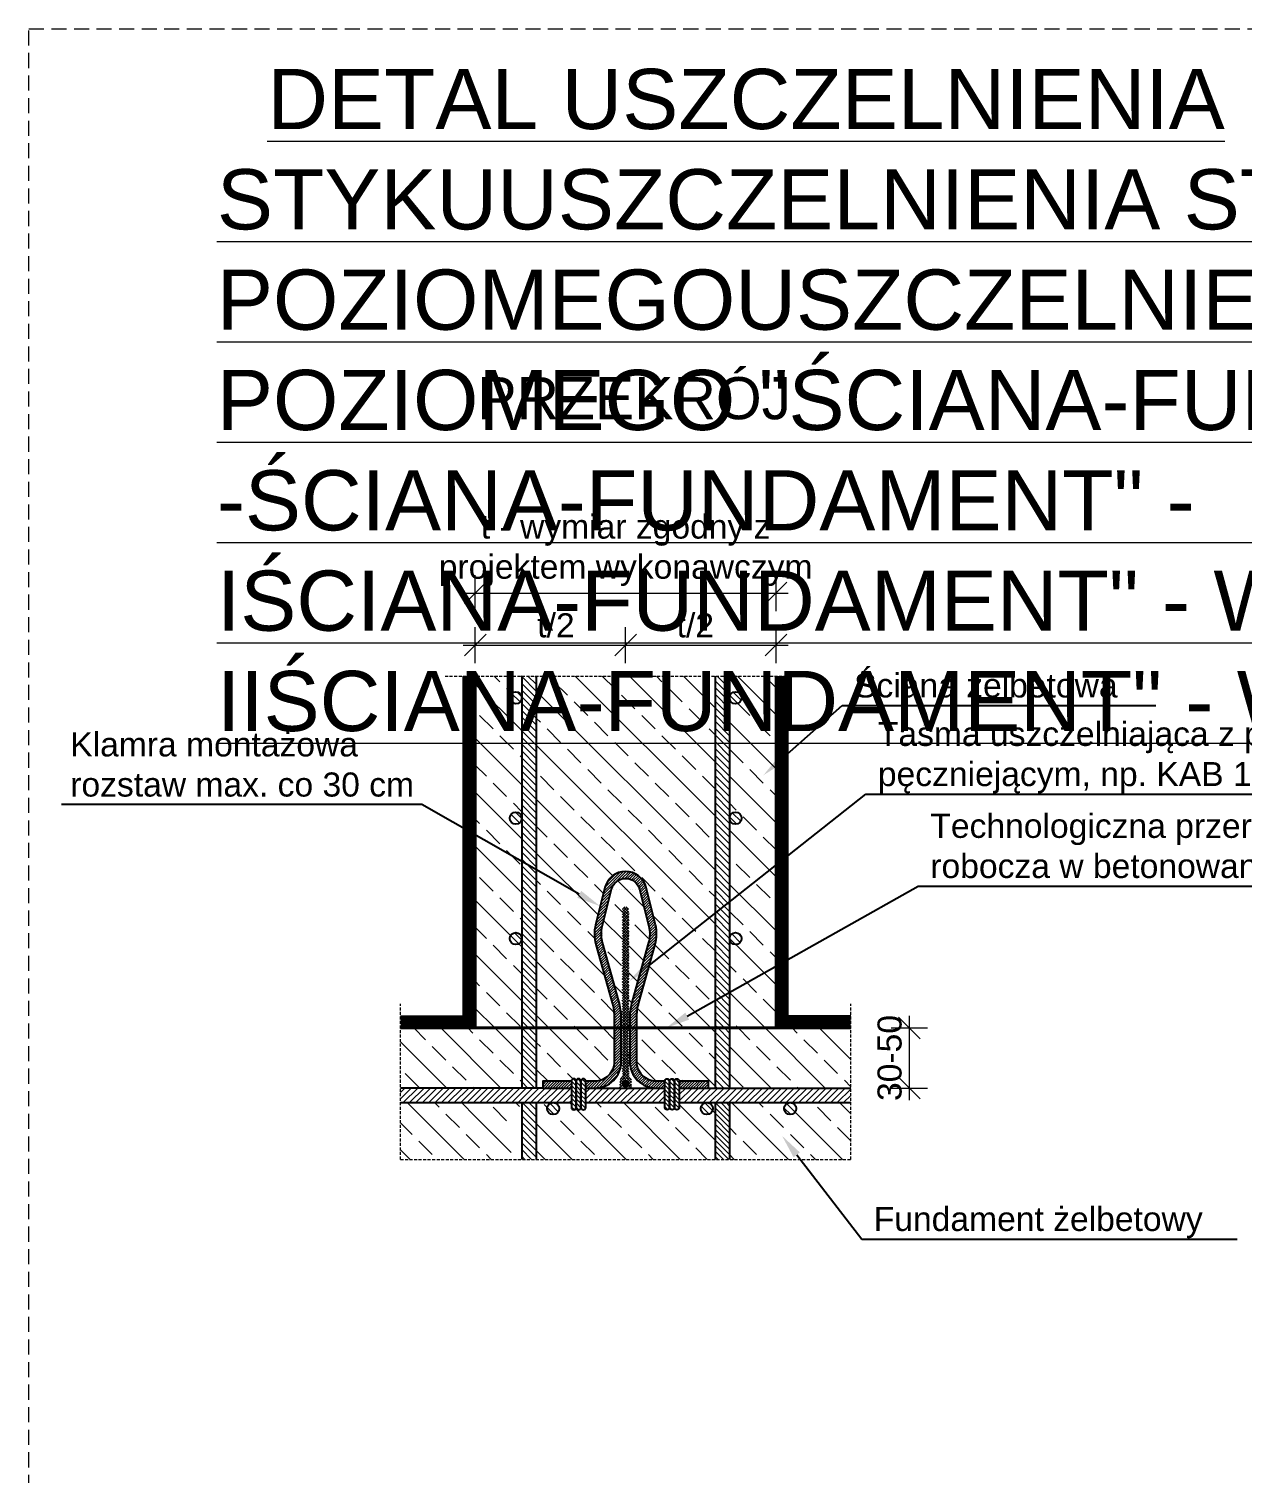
# Model space of a CAD drawing. Header units: millimetres. Extents: x 647 to 146539, y -131215 to 59.
# Drawn here: x 107232 to 108240, y -7181 to -5981 of the extents above; entities that cross this region are included whole.
import ezdxf
from ezdxf import colors
from ezdxf.entities.mleader import LeaderData, LeaderLine
from ezdxf.math import Vec2, Vec3

# ---------------------------------------------------------------- set-up
doc = ezdxf.new("R2010")
doc.units = ezdxf.units.MM
doc.linetypes.add('DASHED', pattern=[0.75, 0.5, -0.25])
doc.layers.get('Defpoints').update_dxf_attribs({"color": 2, "lineweight": 50})
for name, color, linetype, lineweight in [('G-Cienka', 4, 'Continuous', 9), ('G-Elementy konstrukcyjne', 1, 'Continuous', 40), ('G-Kreskowanie', 9, 'Continuous', 5), ('G-Opisy', 2, 'Continuous', 18), ('G-Przerywana', 8, 'DASHED', 15), ('G-Wymiary', 4, 'Continuous', 9)]:
    doc.layers.add(name, color=color, linetype=linetype, lineweight=lineweight)
doc.layers.add('G-Prety', color=1, linetype='Continuous')
doc.styles.add('Arial-GG', font='arial.ttf')
doc.dimstyles.new('W-1 do 10-GG mm', dxfattribs={"dimscale": 10, "dimtxt": 2, "dimasz": 1.8, "dimexe": 1.5, "dimexo": 0, "dimgap": 0.6, "dimtad": 1, "dimdec": 1, "dimrnd": 1, "dimtxsty": 'Arial-GG', "dimblk": 'OBLIQUE', "dimcen": 0, "dimdle": 1, "dimclrd": 4, "dimclre": 4, "dimclrt": 7, "dimadec": 1, "dimazin": 0, "dimtfac": 1, "dimtdec": 1, "dimtix": 1, "dimtmove": 0, "dimatfit": 2, "dimfxl": 1.5, "dimfxlon": 1, "dimlwd": -1, "dimlwe": -1, "dimarcsym": 0})
pattern_1 = [(135, (103829.52, -7242.226), (-22.45064, -22.45064), []), (135, (103829.52, -7219.775), (-22.45064, -22.45064), [15.875, -7.9375])]
pattern_2 = [(135, (103829.5197, -7242.226), (-2.80633, -2.80633), [])]
pattern_3 = [(135, (-1493299.4174, 723848.1256), (-1.767766953, -1.767766953), [])]

# ---------------------------------------------------------------- blocks, each defined once
blk = doc.blocks.new('_Oblique')
at = {"color": 0, "linetype": 'ByBlock', "lineweight": -2}
blk.add_line((-0.5, -0.5), (0.5, 0.5), dxfattribs=at)
blk = doc.blocks.new('*D1015')
at = {"layer": 'Defpoints', "color": 0, "ltscale": 0.8, "transparency": 16777216}
for p in [(107853.2, -6811.4), (107853.2, -6861.4), (107963.9, -6861.4)]:
    blk.add_point(p, dxfattribs=at)
at = {"layer": 'G-Wymiary', "color": 4, "ltscale": 0.8, "transparency": 16777216}
for p, q in [((107963.9, -6801.4), (107963.9, -6871.4)), ((107948.9, -6811.4), (107978.9, -6811.4)), ((107948.9, -6861.4), (107978.9, -6861.4))]:
    blk.add_line(p, q, dxfattribs=at)
at = {"layer": 'G-Wymiary', "color": 4, "ltscale": 0.8, "transparency": 16777216, "xscale": 18, "yscale": 18, "zscale": 18}
for p, rotation in [((107963.9, -6811.4), 90), ((107963.9, -6861.4), 270)]:
    blk.add_blockref('_Oblique', p, dxfattribs=dict(at, rotation=rotation))
at = {"layer": 'G-Wymiary', "color": 7, "ltscale": 0.8, "transparency": 16777216, "insert": (107947.6, -6836.4), "char_height": 20, "attachment_point": 5, "rotation": 90, "style": 'Arial-GG'}
blk.add_mtext('30-50', dxfattribs=at)
blk = doc.blocks.new('*D986')
at = {"layer": 'Defpoints', "color": 0, "ltscale": 0.8, "transparency": 16777216}
for p in [(107853.2, -6450.2), (107603.2, -6531.6), (107853.2, -6531.6)]:
    blk.add_point(p, dxfattribs=at)
at = {"layer": 'G-Wymiary', "color": 4, "ltscale": 0.8, "transparency": 16777216}
for p, q in [((107603.2, -6465.2), (107603.2, -6435.2)), ((107853.2, -6465.2), (107853.2, -6435.2)), ((107593.2, -6450.2), (107863.2, -6450.2))]:
    blk.add_line(p, q, dxfattribs=at)
at = {"layer": 'G-Wymiary', "color": 4, "ltscale": 0.8, "transparency": 16777216, "xscale": 18, "yscale": 18, "zscale": 18, "rotation": 180}
blk.add_blockref('_Oblique', (107603.2, -6450.2), dxfattribs=at)
at = {"layer": 'G-Wymiary', "color": 4, "ltscale": 0.8, "transparency": 16777216, "xscale": 18, "yscale": 18, "zscale": 18}
blk.add_blockref('_Oblique', (107853.2, -6450.2), dxfattribs=at)
at = {"layer": 'G-Wymiary', "color": 7, "ltscale": 0.8, "transparency": 16777216, "insert": (107728.2, -6414.6), "char_height": 20, "attachment_point": 5, "style": 'Arial-GG'}
blk.add_mtext('t - wymiar zgodny z \\Pprojektem wykonawczym', dxfattribs=at)
blk = doc.blocks.new('*D987')
at = {"layer": 'Defpoints', "color": 0, "ltscale": 0.8, "transparency": 16777216}
for p in [(107728.2, -6493.4), (107728.2, -6519.1), (107603.2, -6531.6)]:
    blk.add_point(p, dxfattribs=at)
at = {"layer": 'G-Wymiary', "color": 4, "ltscale": 0.8, "transparency": 16777216}
for p, q in [((107603.2, -6508.4), (107603.2, -6478.4)), ((107728.2, -6508.4), (107728.2, -6478.4)), ((107593.2, -6493.4), (107738.2, -6493.4))]:
    blk.add_line(p, q, dxfattribs=at)
at = {"layer": 'G-Wymiary', "color": 4, "ltscale": 0.8, "transparency": 16777216, "xscale": 18, "yscale": 18, "zscale": 18, "rotation": 180}
blk.add_blockref('_Oblique', (107603.2, -6493.4), dxfattribs=at)
at = {"layer": 'G-Wymiary', "color": 4, "ltscale": 0.8, "transparency": 16777216, "xscale": 18, "yscale": 18, "zscale": 18}
blk.add_blockref('_Oblique', (107728.2, -6493.4), dxfattribs=at)
at = {"layer": 'G-Wymiary', "color": 7, "ltscale": 0.8, "transparency": 16777216, "insert": (107670.3, -6477.1), "char_height": 20, "attachment_point": 5, "style": 'Arial-GG'}
blk.add_mtext('t/2', dxfattribs=at)
blk = doc.blocks.new('*D988')
at = {"layer": 'Defpoints', "color": 0, "ltscale": 0.8, "transparency": 16777216}
for p in [(107853.2, -6493.4), (107728.2, -6519.1), (107853.2, -6531.6)]:
    blk.add_point(p, dxfattribs=at)
at = {"layer": 'G-Wymiary', "color": 4, "ltscale": 0.8, "transparency": 16777216}
for p, q in [((107728.2, -6508.4), (107728.2, -6478.4)), ((107853.2, -6508.4), (107853.2, -6478.4)), ((107718.2, -6493.4), (107863.2, -6493.4))]:
    blk.add_line(p, q, dxfattribs=at)
at = {"layer": 'G-Wymiary', "color": 4, "ltscale": 0.8, "transparency": 16777216, "xscale": 18, "yscale": 18, "zscale": 18, "rotation": 180}
blk.add_blockref('_Oblique', (107728.2, -6493.4), dxfattribs=at)
at = {"layer": 'G-Wymiary', "color": 4, "ltscale": 0.8, "transparency": 16777216, "xscale": 18, "yscale": 18, "zscale": 18}
blk.add_blockref('_Oblique', (107853.2, -6493.4), dxfattribs=at)
at = {"layer": 'G-Wymiary', "color": 7, "ltscale": 0.8, "transparency": 16777216, "insert": (107786.1, -6477.1), "char_height": 20, "attachment_point": 5, "style": 'Arial-GG'}
blk.add_mtext('t/2', dxfattribs=at)

msp = doc.modelspace()

# ---------------------------------------------------------------- hatches: boundary and pattern name
at = {"layer": 'G-Kreskowanie'}
h = msp.add_hatch(dxfattribs=at)
h.set_pattern_fill('ANSI33', color=256, scale=5, angle=90, style=0)
h.set_pattern_definition(pattern_1)
h.paths.add_polyline_path([(107603.22, -6519.11), (107641.91, -6519.11), (107641.91, -6537.19, 1), (107631.91, -6537.19, 1), (107641.91, -6537.19), (107641.91, -6637.19, 1), (107631.91, -6637.19, 1), (107641.91, -6637.19), (107641.91, -6737.19, 1), (107631.91, -6737.19, 1), (107641.91, -6737.19), (107641.91, -6811.45), (107603.22, -6811.45)])
at = {"layer": 'G-Kreskowanie', "linetype": 'ByBlock', "ltscale": 2}
h = msp.add_hatch(dxfattribs=at)
h.set_pattern_fill('ANSI31', color=256, scale=1.25, angle=90)
h.set_pattern_definition(pattern_2)
h.paths.add_polyline_path([(107653.91, -6519.11), (107641.91, -6519.11), (107641.91, -6811.45), (107653.91, -6811.45)])
at = {"layer": 'G-Kreskowanie'}
h = msp.add_hatch(dxfattribs=at)
h.set_pattern_fill('ANSI33', color=256, scale=5, angle=90, style=0)
h.set_pattern_definition(pattern_1)
h.paths.add_polyline_path([(107653.91, -6519.11), (107802.53, -6519.11), (107802.53, -6716.1), (107747.97, -6759.2), (107752.79, -6742.04, 0.1304069), (107753.02, -6725.81), (107745.28, -6694.86, 0.7807764), (107710.93, -6694.86), (107703.2, -6725.81, 0.1304069), (107703.43, -6742.04), (107717.08, -6790.66, -0.0685375), (107718.76, -6802.84), (107718.76, -6811.45), (107653.91, -6811.45)])
h.paths.add_polyline_path([(107814.53, -6519.11), (107853.22, -6519.11), (107853.22, -6676.06), (107814.53, -6706.62), (107814.53, -6637.19, 1), (107824.53, -6637.19, 1), (107814.53, -6637.19), (107814.53, -6537.19, 1), (107824.53, -6537.19, 1), (107814.53, -6537.19)])
h.paths.add_polyline_path([(107814.53, -6706.62), (107853.22, -6676.06), (107853.22, -6760.07), (107814.53, -6781.85), (107814.53, -6737.19, 1), (107824.53, -6737.19, 1), (107814.53, -6737.19)])
h.paths.add_polyline_path([(107853.22, -6811.45), (107853.22, -6760.07), (107814.53, -6781.85), (107814.53, -6811.45)])
at = {"layer": 'G-Kreskowanie', "linetype": 'ByBlock', "ltscale": 2}
h = msp.add_hatch(dxfattribs=at)
h.set_pattern_fill('ANSI31', color=256, scale=1.25, angle=90)
h.set_pattern_definition(pattern_2)
h.paths.add_polyline_path([(107814.53, -6519.11), (107802.53, -6519.11), (107802.53, -6811.45), (107814.53, -6811.45)])
h = msp.add_hatch(dxfattribs=at)
h.set_pattern_fill('ANSI31', color=256, scale=1.25, angle=90)
h.set_pattern_definition(pattern_2)
h.paths.add_polyline_path([(107636.91, -6532.19, -1), (107636.91, -6542.19, -1)])
h = msp.add_hatch(dxfattribs=at)
h.set_pattern_fill('ANSI31', color=256, scale=1.25, angle=90)
h.set_pattern_definition(pattern_2)
h.paths.add_polyline_path([(107819.53, -6532.19, 1), (107819.53, -6542.19, 1)])
h = msp.add_hatch(dxfattribs=at)
h.set_pattern_fill('ANSI31', color=256, scale=1.25, angle=90)
h.set_pattern_definition(pattern_2)
h.paths.add_polyline_path([(107636.91, -6632.19, -1), (107636.91, -6642.19, -1)])
h = msp.add_hatch(dxfattribs=at)
h.set_pattern_fill('ANSI31', color=256, scale=1.25, angle=90)
h.set_pattern_definition(pattern_2)
h.paths.add_polyline_path([(107819.53, -6632.19, 1), (107819.53, -6642.19, 1)])
at = {"layer": 'G-Kreskowanie'}
h = msp.add_hatch(dxfattribs=at)
h.set_pattern_fill('ANSI31', color=256, scale=0.5)
h.set_pattern_definition([(45, (103829.5197, -7242.226), (-1.122532, 1.122532), [])])
h.paths.add_polyline_path([(107787.92, -6855.69), (107787.92, -6861.45), (107796.91, -6861.45), (107796.91, -6855.69)])
h.paths.add_polyline_path([(107667.94, -6861.45), (107667.94, -6855.69), (107659.31, -6855.69), (107659.31, -6861.45)])
h.paths.add_polyline_path([(107683.08, -6861.45), (107683.08, -6855.69), (107667.94, -6855.69), (107667.94, -6861.45)])
edge = h.paths.add_edge_path()
edge.add_line((107760.78, -6861.45), (107760.78, -6855.69))
edge.add_line((107760.78, -6855.69), (107753.76, -6855.69))
edge.add_arc((107753.76, -6839.39), 16.3, 180, 270, ccw=False)
edge.add_line((107737.46, -6839.39), (107737.46, -6802.84))
edge.add_arc((107782.53, -6802.84), 45.07, 164.31689, 180, ccw=False)
edge.add_line((107739.14, -6790.66), (107752.79, -6742.04))
edge.add_arc((107722.32, -6733.48), 31.64, 344.31689, 374.03624)
edge.add_line((107753.02, -6725.81), (107745.28, -6694.86))
edge.add_arc((107728.11, -6699.15), 17.7, 14.03624, 165.96376)
edge.add_line((107710.93, -6694.86), (107703.2, -6725.81))
edge.add_arc((107733.89, -6733.48), 31.64, 165.96376, 195.68311)
edge.add_line((107703.43, -6742.04), (107717.08, -6790.66))
edge.add_arc((107673.69, -6802.84), 45.07, 0, 15.68311, ccw=False)
edge.add_line((107718.76, -6802.84), (107718.76, -6839.39))
edge.add_arc((107702.46, -6839.39), 16.3, -90, 0, ccw=False)
edge.add_line((107702.46, -6855.69), (107695.08, -6855.69))
edge.add_line((107695.08, -6855.69), (107695.08, -6861.45))
edge.add_line((107695.08, -6861.45), (107702.46, -6861.45))
edge.add_arc((107702.46, -6839.39), 22.06, 270, 360)
edge.add_line((107724.51, -6839.39), (107724.51, -6802.84))
edge.add_arc((107673.69, -6802.84), 50.82, 360, 375.68311)
edge.add_line((107722.62, -6789.11), (107708.97, -6740.48))
edge.add_arc((107733.89, -6733.48), 25.89, 165.96376, 195.68311, ccw=False)
edge.add_line((107708.78, -6727.2), (107716.52, -6696.25))
edge.add_arc((107728.11, -6699.15), 11.95, 14.03624, 165.96376, ccw=False)
edge.add_line((107739.7, -6696.25), (107747.44, -6727.2))
edge.add_arc((107722.32, -6733.48), 25.89, -15.68311, 14.03624, ccw=False)
edge.add_line((107747.25, -6740.48), (107733.6, -6789.11))
edge.add_arc((107782.53, -6802.84), 50.82, 164.31689, 180)
edge.add_line((107731.7, -6802.84), (107731.7, -6839.39))
edge.add_arc((107753.76, -6839.39), 22.06, 180, 270)
edge.add_line((107753.76, -6861.45), (107760.78, -6861.45))
h.paths.add_polyline_path([(107772.78, -6855.69), (107772.78, -6861.45), (107787.83, -6861.45), (107787.83, -6855.69)])
h = msp.add_hatch(dxfattribs=at)
h.set_pattern_fill('ANSI33', color=256, scale=5, angle=90, style=0)
h.set_pattern_definition(pattern_1)
h.paths.add_polyline_path([(107737.46, -6811.45), (107737.46, -6802.84, -0.0685375), (107739.14, -6790.66), (107747.97, -6759.2), (107802.53, -6716.1), (107802.53, -6811.45)])
h.paths.add_polyline_path([(107724.51, -6811.45), (107724.51, -6802.84, 0.0685375), (107722.62, -6789.11), (107708.97, -6740.48, -0.1304069), (107708.78, -6727.2), (107716.52, -6696.25, -0.7807764), (107739.7, -6696.25), (107747.44, -6727.2, -0.1304069), (107747.25, -6740.48), (107733.6, -6789.11, 0.0685375), (107731.7, -6802.84), (107731.7, -6811.45), (107730.83, -6811.45), (107730.66, -6810.93), (107731.16, -6809.43), (107730.66, -6807.93), (107731.16, -6806.43), (107730.66, -6804.93), (107731.16, -6803.43), (107730.66, -6801.93), (107731.16, -6800.43), (107730.66, -6798.93), (107731.16, -6797.43), (107730.66, -6795.93), (107731.16, -6794.43), (107730.66, -6792.93), (107731.16, -6791.43), (107730.66, -6789.93), (107731.16, -6788.43), (107730.66, -6786.93), (107731.16, -6785.43), (107730.66, -6783.93), (107731.16, -6782.43), (107730.66, -6780.93), (107731.16, -6779.43), (107730.66, -6777.93), (107731.16, -6776.43), (107730.66, -6774.93), (107731.16, -6773.43), (107730.66, -6771.93), (107731.16, -6770.43), (107730.66, -6768.93), (107731.16, -6767.43), (107730.66, -6765.93), (107731.16, -6764.43), (107730.66, -6762.93), (107731.16, -6761.43), (107730.66, -6759.93), (107731.16, -6758.43), (107730.66, -6756.93), (107731.16, -6755.43), (107730.66, -6753.93), (107731.16, -6752.43), (107730.66, -6750.93), (107731.16, -6749.43), (107730.66, -6747.93), (107731.16, -6746.43), (107730.66, -6744.93), (107731.16, -6743.43), (107730.66, -6741.93), (107731.16, -6740.43), (107730.66, -6738.93), (107731.16, -6737.43), (107730.66, -6735.93), (107731.16, -6734.43), (107730.66, -6732.93), (107731.16, -6731.43), (107730.66, -6729.93), (107731.16, -6728.43), (107730.66, -6726.93), (107731.16, -6725.43), (107730.66, -6723.93), (107731.16, -6722.43), (107730.66, -6720.93), (107731.16, -6719.43), (107730.66, -6717.93), (107731.16, -6716.43), (107730.66, -6714.93), (107730.66, -6712.93, 0.2710284), (107729.16, -6710.93), (107727.16, -6710.93, 0.2710284), (107725.66, -6712.93), (107725.66, -6714.93), (107725.16, -6716.43), (107725.66, -6717.93), (107725.16, -6719.43), (107725.66, -6720.93), (107725.16, -6722.43), (107725.66, -6723.93), (107725.16, -6725.43), (107725.66, -6726.93), (107725.16, -6728.43), (107725.66, -6729.93), (107725.16, -6731.43), (107725.66, -6732.93), (107725.16, -6734.43), (107725.66, -6735.93), (107725.16, -6737.43), (107725.66, -6738.93), (107725.16, -6740.43), (107725.66, -6741.93), (107725.16, -6743.43), (107725.66, -6744.93), (107725.16, -6746.43), (107725.66, -6747.93), (107725.16, -6749.43), (107725.66, -6750.93), (107725.16, -6752.43), (107725.66, -6753.93), (107725.16, -6755.43), (107725.66, -6756.93), (107725.16, -6758.43), (107725.66, -6759.93), (107725.16, -6761.43), (107725.66, -6762.93), (107725.16, -6764.43), (107725.66, -6765.93), (107725.16, -6767.43), (107725.66, -6768.93), (107725.16, -6770.43), (107725.66, -6771.93), (107725.16, -6773.43), (107725.66, -6774.93), (107725.16, -6776.43), (107725.66, -6777.93), (107725.16, -6779.43), (107725.66, -6780.93), (107725.16, -6782.43), (107725.66, -6783.93), (107725.16, -6785.43), (107725.66, -6786.93), (107725.16, -6788.43), (107725.66, -6789.93), (107725.16, -6791.43), (107725.66, -6792.93), (107725.16, -6794.43), (107725.66, -6795.93), (107725.16, -6797.43), (107725.66, -6798.93), (107725.16, -6800.43), (107725.66, -6801.93), (107725.16, -6803.43), (107725.66, -6804.93), (107725.16, -6806.43), (107725.66, -6807.93), (107725.16, -6809.43), (107725.66, -6810.93), (107725.49, -6811.45)])
h = msp.add_hatch(dxfattribs=at)
h.set_pattern_fill('NET', color=256, scale=0.5, angle=45)
h.set_pattern_definition([(45, (107729.0759, -6821.5355), (-1.122532, 1.122532), []), (135, (107729.0759, -6821.5355), (-1.122532, -1.122532), [])])
h.paths.add_polyline_path([(107730.66, -6813.93), (107731.16, -6812.43), (107730.66, -6810.93), (107731.16, -6809.43), (107730.66, -6807.93), (107731.16, -6806.43), (107730.66, -6804.93), (107731.16, -6803.43), (107730.66, -6801.93), (107731.16, -6800.43), (107730.66, -6798.93), (107731.16, -6797.43), (107730.66, -6795.93), (107731.16, -6794.43), (107730.66, -6792.93), (107731.16, -6791.43), (107730.66, -6789.93), (107731.16, -6788.43), (107730.66, -6786.93), (107731.16, -6785.43), (107730.66, -6783.93), (107731.16, -6782.43), (107730.66, -6780.93), (107731.16, -6779.43), (107730.66, -6777.93), (107731.16, -6776.43), (107730.66, -6774.93), (107731.16, -6773.43), (107730.66, -6771.93), (107731.16, -6770.43), (107730.66, -6768.93), (107731.16, -6767.43), (107730.66, -6765.93), (107731.16, -6764.43), (107730.66, -6762.93), (107731.16, -6761.43), (107730.66, -6759.93), (107731.16, -6758.43), (107730.66, -6756.93), (107731.16, -6755.43), (107730.66, -6753.93), (107731.16, -6752.43), (107730.66, -6750.93), (107731.16, -6749.43), (107730.66, -6747.93), (107731.16, -6746.43), (107730.66, -6744.93), (107731.16, -6743.43), (107730.66, -6741.93), (107731.16, -6740.43), (107730.66, -6738.93), (107731.16, -6737.43), (107730.66, -6735.93), (107731.16, -6734.43), (107730.66, -6732.93), (107731.16, -6731.43), (107730.66, -6729.93), (107731.16, -6728.43), (107730.66, -6726.93), (107731.16, -6725.43), (107730.66, -6723.93), (107731.16, -6722.43), (107730.66, -6720.93), (107731.16, -6719.43), (107730.66, -6717.93), (107731.16, -6716.43), (107730.66, -6714.93), (107730.66, -6712.93, 0.2710284), (107729.16, -6710.93), (107727.16, -6710.93, 0.2710284), (107725.66, -6712.93), (107725.66, -6714.93), (107725.16, -6716.43), (107725.66, -6717.93), (107725.16, -6719.43), (107725.66, -6720.93), (107725.16, -6722.43), (107725.66, -6723.93), (107725.16, -6725.43), (107725.66, -6726.93), (107725.16, -6728.43), (107725.66, -6729.93), (107725.16, -6731.43), (107725.66, -6732.93), (107725.16, -6734.43), (107725.66, -6735.93), (107725.16, -6737.43), (107725.66, -6738.93), (107725.16, -6740.43), (107725.66, -6741.93), (107725.16, -6743.43), (107725.66, -6744.93), (107725.16, -6746.43), (107725.66, -6747.93), (107725.16, -6749.43), (107725.66, -6750.93), (107725.16, -6752.43), (107725.66, -6753.93), (107725.16, -6755.43), (107725.66, -6756.93), (107725.16, -6758.43), (107725.66, -6759.93), (107725.16, -6761.43), (107725.66, -6762.93), (107725.16, -6764.43), (107725.66, -6765.93), (107725.16, -6767.43), (107725.66, -6768.93), (107725.16, -6770.43), (107725.66, -6771.93), (107725.16, -6773.43), (107725.66, -6774.93), (107725.16, -6776.43), (107725.66, -6777.93), (107725.16, -6779.43), (107725.66, -6780.93), (107725.16, -6782.43), (107725.66, -6783.93), (107725.16, -6785.43), (107725.66, -6786.93), (107725.16, -6788.43), (107725.66, -6789.93), (107725.16, -6791.43), (107725.66, -6792.93), (107725.16, -6794.43), (107725.66, -6795.93), (107725.16, -6797.43), (107725.66, -6798.93), (107725.16, -6800.43), (107725.66, -6801.93), (107725.16, -6803.43), (107725.66, -6804.93), (107725.16, -6806.43), (107725.66, -6807.93), (107725.16, -6809.43), (107725.66, -6810.93), (107725.16, -6812.43), (107725.66, -6813.93), (107725.66, -6831.93), (107725.16, -6833.43), (107725.66, -6834.93), (107725.16, -6836.43), (107725.66, -6837.93), (107725.16, -6839.43), (107725.66, -6840.93), (107725.16, -6842.43), (107725.66, -6843.93), (107725.16, -6845.43), (107725.66, -6846.93), (107725.16, -6848.43), (107725.66, -6849.93), (107725.16, -6851.43), (107725.16, -6851.43), (107723.16, -6854.93, -0.109402), (107723.16, -6858.93), (107723.16, -6860.73, 0.4142136), (107723.36, -6860.93), (107724.17, -6860.93), (107725.46, -6859.93, -0.1198033), (107724.86, -6858.93, -0.0646067), (107724.86, -6856.93, -0.3847068), (107728.16, -6854.43, -0.3847068), (107731.45, -6856.93, -0.0646067), (107731.45, -6858.93, -0.1198033), (107730.86, -6859.93), (107732.09, -6860.88, 0.1664572), (107732.22, -6860.93), (107732.96, -6860.93, 0.4142136), (107733.16, -6860.73), (107733.16, -6858.93, -0.109402), (107733.16, -6854.93), (107731.16, -6851.43), (107731.16, -6851.43), (107730.66, -6849.93), (107731.16, -6848.43), (107730.66, -6846.93), (107731.16, -6845.43), (107730.66, -6843.93), (107731.16, -6842.43), (107730.66, -6840.93), (107731.16, -6839.43), (107730.66, -6837.93), (107731.16, -6836.43), (107730.66, -6834.93), (107731.16, -6833.43), (107730.66, -6831.93)])
at = {"layer": 'G-Kreskowanie', "linetype": 'ByBlock', "ltscale": 2}
h = msp.add_hatch(dxfattribs=at)
h.set_pattern_fill('ANSI31', color=256, scale=1.25, angle=90)
h.set_pattern_definition(pattern_2)
h.paths.add_polyline_path([(107636.91, -6732.19, -1), (107636.91, -6742.19, -1)])
h = msp.add_hatch(dxfattribs=at)
h.set_pattern_fill('ANSI31', color=256, scale=1.25, angle=90)
h.set_pattern_definition(pattern_2)
h.paths.add_polyline_path([(107819.53, -6732.19, 1), (107819.53, -6742.19, 1)])
at = {"layer": 'G-Kreskowanie'}
h = msp.add_hatch(dxfattribs=at)
h.set_pattern_fill('ANSI33', color=256, scale=5, angle=90, style=0)
h.set_pattern_definition(pattern_1)
h.paths.add_polyline_path([(107541.2, -6861.45), (107641.91, -6861.45), (107641.91, -6811.45), (107603.22, -6811.45), (107541.2, -6811.45)])
at = {"layer": 'G-Kreskowanie', "linetype": 'ByBlock'}
h = msp.add_hatch(dxfattribs=at)
h.set_pattern_fill('ANSI31', color=256, scale=1.25, angle=90)
h.set_pattern_definition(pattern_2)
h.paths.add_polyline_path([(107653.91, -6861.45), (107653.91, -6811.45), (107641.91, -6811.45), (107641.91, -6861.45)])
at = {"layer": 'G-Kreskowanie'}
h = msp.add_hatch(dxfattribs=at)
h.set_pattern_fill('ANSI33', color=256, scale=5, angle=90, style=0)
h.set_pattern_definition(pattern_1)
edge = h.paths.add_edge_path()
edge.add_line((107802.53, -6873.45), (107795.65, -6873.45))
edge.add_arc((107795.65, -6878.45), 5, 0, 90, ccw=False)
edge.add_arc((107795.65, -6878.45), 5, 180, 360, ccw=False)
edge.add_arc((107795.65, -6878.45), 5, 90, 180, ccw=False)
edge.add_line((107795.65, -6873.45), (107772.78, -6873.45))
edge.add_line((107772.78, -6873.45), (107772.78, -6877.45))
edge.add_arc((107770.78, -6877.45), 2, 180, 360, ccw=False)
edge.add_arc((107766.78, -6877.45), 2, 180, 360, ccw=False)
edge.add_arc((107762.78, -6877.45), 2, 180, 360, ccw=False)
edge.add_line((107760.78, -6877.45), (107760.78, -6873.45))
edge.add_line((107760.78, -6873.45), (107695.08, -6873.45))
edge.add_line((107695.08, -6873.45), (107695.08, -6877.45))
edge.add_arc((107693.08, -6877.45), 2, 180, 360, ccw=False)
edge.add_arc((107689.08, -6877.45), 2, 180, 360, ccw=False)
edge.add_arc((107685.08, -6877.45), 2, 180, 360, ccw=False)
edge.add_line((107683.08, -6877.45), (107683.08, -6873.45))
edge.add_line((107683.08, -6873.45), (107669.22, -6873.45))
edge.add_arc((107669.22, -6897.45), 24, 90, 92.00269)
edge.add_arc((107668, -6878.45), 5, 0, 85.61147, ccw=False)
edge.add_arc((107668, -6878.45), 5, 180, 360, ccw=False)
edge.add_arc((107668, -6878.45), 5, 101.74432, 180, ccw=False)
edge.add_arc((107669.22, -6897.45), 24, 95.35309, 129.64267)
edge.add_line((107653.91, -6878.97), (107653.91, -6920.65))
edge.add_line((107653.91, -6920.65), (107802.53, -6920.65))
edge.add_line((107802.53, -6920.65), (107802.53, -6873.45))
edge = h.paths.add_edge_path()
edge.add_line((107802.53, -6811.45), (107737.46, -6811.45))
edge.add_line((107737.46, -6811.45), (107737.46, -6839.39))
edge.add_arc((107753.76, -6839.39), 16.3, 180, 270)
edge.add_line((107753.76, -6855.69), (107760.78, -6855.69))
edge.add_arc((107762.78, -6855.69), 2, 0, 180, ccw=False)
edge.add_arc((107766.78, -6855.69), 2, 0, 180, ccw=False)
edge.add_arc((107770.78, -6855.69), 2, 0, 180, ccw=False)
edge.add_line((107772.78, -6855.69), (107787.92, -6855.69))
edge.add_line((107787.92, -6855.69), (107796.91, -6855.69))
edge.add_line((107796.91, -6855.69), (107796.91, -6861.45))
edge.add_line((107796.91, -6861.45), (107802.53, -6861.45))
edge.add_line((107802.53, -6861.45), (107802.53, -6811.45))
edge = h.paths.add_edge_path()
edge.add_line((107718.76, -6811.45), (107653.91, -6811.45))
edge.add_line((107653.91, -6811.45), (107653.91, -6864.87))
edge.add_arc((107669.22, -6897.45), 36, 90, 115.17167, ccw=False)
edge.add_line((107669.22, -6861.45), (107659.31, -6861.45))
edge.add_line((107659.31, -6861.45), (107659.31, -6855.69))
edge.add_line((107659.31, -6855.69), (107667.94, -6855.69))
edge.add_line((107667.94, -6855.69), (107683.08, -6855.69))
edge.add_arc((107685.08, -6855.69), 2, 0, 180, ccw=False)
edge.add_arc((107689.08, -6855.69), 2, 0, 180, ccw=False)
edge.add_arc((107693.08, -6855.69), 2, 0, 180, ccw=False)
edge.add_line((107695.08, -6855.69), (107702.46, -6855.69))
edge.add_arc((107702.46, -6839.39), 16.3, 270, 360)
edge.add_line((107718.76, -6839.39), (107718.76, -6811.45))
h.paths.add_polyline_path([(107915.24, -6811.45), (107814.53, -6811.45), (107814.53, -6811.45), (107814.53, -6861.45), (107915.24, -6861.45)])
h.paths.add_polyline_path([(107915.24, -6873.45), (107864.93, -6873.45), (107865.9, -6873.54), (107866.84, -6873.83), (107867.7, -6874.29), (107868.46, -6874.91), (107869.08, -6875.67), (107869.54, -6876.53), (107869.83, -6877.47), (107869.93, -6878.45), (107869.83, -6879.42), (107869.54, -6880.36), (107869.08, -6881.22), (107868.46, -6881.98), (107867.7, -6882.6), (107866.84, -6883.07), (107865.9, -6883.35), (107864.93, -6883.45), (107863.95, -6883.35), (107863.01, -6883.07), (107862.15, -6882.6), (107861.39, -6881.98), (107860.77, -6881.22), (107860.31, -6880.36), (107860.02, -6879.42), (107859.93, -6878.45), (107860.02, -6877.47), (107860.31, -6876.53), (107860.77, -6875.67), (107861.39, -6874.91), (107862.15, -6874.29), (107863.01, -6873.83), (107863.95, -6873.54), (107864.93, -6873.45), (107814.53, -6873.45), (107814.53, -6920.65), (107814.53, -6920.65), (107915.24, -6920.65)])
at = {"layer": 'G-Kreskowanie', "linetype": 'ByBlock', "ltscale": 2}
h = msp.add_hatch(dxfattribs=at)
h.set_pattern_fill('ANSI31', color=256, scale=1.25, angle=90)
h.set_pattern_definition(pattern_2)
h.paths.add_polyline_path([(107802.53, -6811.45), (107802.53, -6861.45), (107814.53, -6861.45), (107814.53, -6811.45)])
at = {"layer": 'G-Kreskowanie', "linetype": 'ByBlock'}
h = msp.add_hatch(dxfattribs=at)
h.set_pattern_fill('ANSI31', color=256, scale=30)
h.set_pattern_definition([(45, (-1493299.4174, 723848.1256), (-2.6516504294, 2.6516504294), [])])
h.paths.add_polyline_path([(107772.78, -6873.45), (107772.78, -6861.45), (107796.91, -6861.45), (107915.24, -6861.45), (107915.24, -6873.45)])
h.paths.add_polyline_path([(107541.2, -6873.45), (107541.2, -6861.45), (107659.31, -6861.45), (107683.08, -6861.45), (107683.08, -6873.45)])
h.paths.add_polyline_path([(107695.08, -6873.45), (107695.08, -6861.45), (107760.78, -6861.45), (107760.78, -6873.45)])
at = {"layer": 'G-Kreskowanie'}
h = msp.add_hatch(dxfattribs=at)
h.set_pattern_fill('ANSI31', color=256, scale=20, angle=90)
h.set_pattern_definition(pattern_3)
edge = h.paths.add_edge_path()
edge.add_arc((107685.08, -6855.69), 2, 0, 180)
edge.add_line((107683.08, -6855.69), (107683.08, -6877.45))
edge.add_arc((107685.08, -6877.45), 2, 180, 360)
edge.add_line((107687.08, -6877.45), (107687.08, -6855.69))
h = msp.add_hatch(dxfattribs=at)
h.set_pattern_fill('ANSI31', color=256, scale=20, angle=90)
h.set_pattern_definition(pattern_3)
edge = h.paths.add_edge_path()
edge.add_arc((107689.08, -6855.69), 2, 0, 180)
edge.add_line((107687.08, -6855.69), (107687.08, -6877.45))
edge.add_arc((107689.08, -6877.45), 2, 180, 360)
edge.add_line((107691.08, -6877.45), (107691.08, -6855.69))
h = msp.add_hatch(dxfattribs=at)
h.set_pattern_fill('ANSI31', color=256, scale=20, angle=90)
h.set_pattern_definition(pattern_3)
edge = h.paths.add_edge_path()
edge.add_arc((107693.08, -6855.69), 2, 0, 180)
edge.add_line((107691.08, -6855.69), (107691.08, -6877.45))
edge.add_arc((107693.08, -6877.45), 2, 180, 360)
edge.add_line((107695.08, -6877.45), (107695.08, -6855.69))
at = {"layer": 'G-Kreskowanie', "lineweight": 25}
msp.add_hatch(color=1, dxfattribs=at).paths.add_polyline_path([(107728.16, -6854.53, 0.3712354), (107724.96, -6856.93, 0.1457008), (107725.27, -6859.45, 0.1645122), (107726.16, -6860.43, 0.25), (107730.16, -6860.43, 0.1645122), (107731.05, -6859.45, 0.1457008), (107731.35, -6856.93, 0.3712354)])
at = {"layer": 'G-Kreskowanie'}
h = msp.add_hatch(dxfattribs=at)
h.set_pattern_fill('ANSI31', color=256, scale=20, angle=90)
h.set_pattern_definition(pattern_3)
edge = h.paths.add_edge_path()
edge.add_arc((107762.78, -6855.69), 2, 0, 180, ccw=False)
edge.add_line((107764.78, -6855.69), (107764.78, -6877.45))
edge.add_arc((107762.78, -6877.45), 2, 180, 360, ccw=False)
edge.add_line((107760.78, -6877.45), (107760.78, -6855.69))
h = msp.add_hatch(dxfattribs=at)
h.set_pattern_fill('ANSI31', color=256, scale=20, angle=90)
h.set_pattern_definition(pattern_3)
edge = h.paths.add_edge_path()
edge.add_arc((107766.78, -6855.69), 2, 0, 180, ccw=False)
edge.add_line((107768.78, -6855.69), (107768.78, -6877.45))
edge.add_arc((107766.78, -6877.45), 2, 180, 360, ccw=False)
edge.add_line((107764.78, -6877.45), (107764.78, -6855.69))
h = msp.add_hatch(dxfattribs=at)
h.set_pattern_fill('ANSI31', color=256, scale=20, angle=90)
h.set_pattern_definition(pattern_3)
edge = h.paths.add_edge_path()
edge.add_arc((107770.78, -6855.69), 2, 0, 180, ccw=False)
edge.add_line((107772.78, -6855.69), (107772.78, -6877.45))
edge.add_arc((107770.78, -6877.45), 2, 180, 360, ccw=False)
edge.add_line((107768.78, -6877.45), (107768.78, -6855.69))
h = msp.add_hatch(dxfattribs=at)
h.set_pattern_fill('ANSI33', color=256, scale=5, angle=90, style=0)
h.set_pattern_definition(pattern_1)
h.paths.add_polyline_path([(107541.2, -6873.45), (107541.2, -6920.65), (107603.22, -6920.65), (107603.22, -6873.45)])
h = msp.add_hatch(dxfattribs=at)
h.set_pattern_fill('ANSI33', color=256, scale=5, angle=90, style=0)
h.set_pattern_definition(pattern_1)
h.paths.add_polyline_path([(107603.22, -6873.45), (107603.22, -6920.65), (107633.22, -6920.65), (107633.22, -6897.45), (107633.22, -6897.45), (107633.78, -6891.09), (107635.46, -6884.94), (107638.2, -6879.18), (107641.91, -6873.99), (107641.91, -6873.99), (107641.91, -6873.45)])
at = {"layer": 'G-Kreskowanie', "linetype": 'ByBlock', "ltscale": 2}
h = msp.add_hatch(dxfattribs=at)
h.set_pattern_fill('ANSI31', color=256, scale=1.25, angle=90)
h.set_pattern_definition(pattern_2)
h.paths.add_polyline_path([(107641.91, -6873.45), (107641.91, -6920.65), (107653.91, -6920.65), (107653.91, -6873.45)])
h = msp.add_hatch(dxfattribs=at)
h.set_pattern_fill('ANSI31', color=256, scale=1.25, angle=90)
h.set_pattern_definition(pattern_2)
h.paths.add_polyline_path([(107663, -6878.45, -1), (107673, -6878.45, -1)])
h = msp.add_hatch(dxfattribs=at)
h.set_pattern_fill('ANSI31', color=256, scale=1.25, angle=90)
h.set_pattern_definition(pattern_2)
h.paths.add_polyline_path([(107790.65, -6878.45, -1), (107800.65, -6878.45, -1)])
h = msp.add_hatch(dxfattribs=at)
h.set_pattern_fill('ANSI31', color=256, angle=90)
h.set_pattern_definition([(135, (103829.5197, -7242.226), (-2.245064, -2.245064), [])])
h.paths.add_polyline_path([(107802.53, -6920.65), (107814.53, -6920.65), (107814.53, -6873.45), (107802.53, -6873.45)])
h = msp.add_hatch(dxfattribs=at)
h.set_pattern_fill('ANSI31', color=256, scale=1.25, angle=90)
h.set_pattern_definition(pattern_2)
h.paths.add_polyline_path([(107859.93, -6878.45, -1), (107869.93, -6878.45, -1)])

# ---------------------------------------------------------------- linework, layer by layer
at = {"layer": 'G-Elementy konstrukcyjne', "ltscale": 2}
for p, q in [((107603.22, -6519.11), (107603.22, -6811.45)), ((107853.22, -6519.11), (107853.22, -6811.45)), ((107541.2, -6811.45), (107603.22, -6811.45)), ((107915.24, -6811.45), (107853.22, -6811.45))]:
    msp.add_line(p, q, dxfattribs=at)
at = {"layer": 'G-Elementy konstrukcyjne', "lineweight": 25}
msp.add_arc((107729.18, -6858.35), 2.46, 295.47945, 295.74427, dxfattribs=at)
at = {"layer": 'G-Kreskowanie', "ltscale": 2}
for points in [[(107541.2, -6801.45), (107593.22, -6801.45), (107593.22, -6519.11)], [(107915.24, -6801.45), (107863.22, -6801.45), (107863.22, -6519.11)]]:
    msp.add_lwpolyline(points, dxfattribs=at)
at = {"layer": 'G-Prety', "ltscale": 100}
for p, q in [((107641.91, -6519.11), (107641.91, -6861.45)), ((107653.91, -6519.11), (107653.91, -6861.45)), ((107802.53, -6519.11), (107802.53, -6861.45)), ((107814.53, -6519.11), (107814.53, -6861.45)), ((107659.31, -6861.45), (107541.2, -6861.45)), ((107669.22, -6861.45), (107683.08, -6861.45)), ((107669.82, -6861.45), (107683.08, -6861.45)), ((107695.08, -6861.45), (107760.78, -6861.45)), ((107695.08, -6861.45), (107760.78, -6861.45)), ((107795.4, -6861.45), (107915.24, -6861.45)), ((107541.2, -6873.45), (107683.08, -6873.45)), ((107641.91, -6873.45), (107641.91, -6920.65)), ((107653.91, -6873.45), (107653.91, -6920.65)), ((107695.08, -6873.45), (107760.78, -6873.45)), ((107695.08, -6873.45), (107760.78, -6873.45)), ((107772.78, -6873.45), (107915.24, -6873.45)), ((107802.53, -6873.45), (107802.53, -6920.65)), ((107814.53, -6873.45), (107814.53, -6920.65))]:
    msp.add_line(p, q, dxfattribs=at)
for points in [[(107760.78, -6855.69), (107753.76, -6855.69, -0.4142136), (107737.46, -6839.39), (107737.46, -6802.84, -0.0685375), (107739.14, -6790.66), (107752.79, -6742.04, 0.1304069), (107753.02, -6725.81), (107745.28, -6694.86, 0.7807764), (107710.93, -6694.86), (107703.2, -6725.81, 0.1304069), (107703.43, -6742.04), (107717.08, -6790.66, -0.0685375), (107718.76, -6802.84), (107718.76, -6839.39, -0.4142136), (107702.46, -6855.69), (107695.08, -6855.69)], [(107695.08, -6861.45), (107702.46, -6861.45, 0.4142136), (107724.51, -6839.39), (107724.51, -6802.84, 0.0685375), (107722.62, -6789.11), (107708.97, -6740.48, -0.1304069), (107708.78, -6727.2), (107716.52, -6696.25, -0.7807764), (107739.7, -6696.25), (107747.44, -6727.2, -0.1304069), (107747.25, -6740.48), (107733.6, -6789.11, 0.0685375), (107731.7, -6802.84), (107731.7, -6839.39, 0.4142136), (107753.76, -6861.45), (107760.78, -6861.45)]]:
    msp.add_lwpolyline(points, format="xyb", dxfattribs=at)
for points in [[(107667.94, -6855.69), (107659.31, -6855.69), (107659.31, -6861.45), (107683.08, -6861.45)], [(107683.08, -6855.69), (107667.94, -6855.69)], [(107772.78, -6861.45), (107796.91, -6861.45), (107796.91, -6855.69), (107787.92, -6855.69)], [(107787.92, -6855.69), (107772.78, -6855.69)]]:
    msp.add_lwpolyline(points, dxfattribs=at)
for points in [[(107687.08, -6855.69, 1), (107683.08, -6855.69), (107683.08, -6877.45, 1), (107687.08, -6877.45), (107687.08, -6855.69, 1)], [(107691.08, -6855.69, 1), (107687.08, -6855.69), (107687.08, -6877.45, 1), (107691.08, -6877.45), (107691.08, -6855.69, 1)], [(107695.08, -6855.69, 1), (107691.08, -6855.69), (107691.08, -6877.45, 1), (107695.08, -6877.45), (107695.08, -6855.69, 1)], [(107760.78, -6855.69, -1), (107764.78, -6855.69), (107764.78, -6877.45, -1), (107760.78, -6877.45), (107760.78, -6855.69, -1)], [(107764.78, -6855.69, -1), (107768.78, -6855.69), (107768.78, -6877.45, -1), (107764.78, -6877.45), (107764.78, -6855.69, -1)], [(107768.78, -6855.69, -1), (107772.78, -6855.69), (107772.78, -6877.45, -1), (107768.78, -6877.45), (107768.78, -6855.69, -1)]]:
    msp.add_lwpolyline(points, format="xyb", close=True, dxfattribs=at)
for centre in [(107636.91, -6537.19), (107819.53, -6537.19), (107636.91, -6637.19), (107819.53, -6637.19), (107636.91, -6737.19), (107819.53, -6737.19), (107668, -6878.45), (107795.65, -6878.45), (107864.93, -6878.45)]:
    msp.add_circle(centre, 5, dxfattribs=at)
at = {"layer": 'G-Przerywana', "ltscale": 5}
for p, q in [((107541.2, -6920.65), (107541.2, -6791.45)), ((107915.24, -6920.65), (107915.24, -6791.45)), ((107541.2, -6920.65), (107915.24, -6920.65))]:
    msp.add_line(p, q, dxfattribs=at)
at = {"layer": 'G-Przerywana', "ltscale": 25}
msp.add_lwpolyline([(107232.37, -5981.49), (109067.8, -5981.49), (109067.8, -8751.49), (107232.37, -8751.49)], close=True, dxfattribs=at)
at = {"layer": 'G-Przerywana', "ltscale": 7}
for points in [[(107541.2, -6806.45, 10, 10, 0), (107598.22, -6806.45, 10, 10, 0), (107598.22, -6519.11, 0, 0, 0)], [(107915.24, -6806.45, 10, 10, 0), (107858.22, -6806.45, 10, 10, 0), (107858.22, -6519.11, 0, 0, 0)]]:
    msp.add_lwpolyline(points, format="xyseb", dxfattribs=at)
at = {"layer": 'G-Przerywana', "ltscale": 5}
msp.add_lwpolyline([(107578.22, -6519.11), (107873.22, -6519.11)], dxfattribs=at)
at = {"layer": 'G-Przerywana', "linetype": 'DASHED', "ltscale": 5, "const_width": 2.5}
msp.add_lwpolyline([(107853.22, -6811.45), (107603.22, -6811.45)], dxfattribs=at)

# ---------------------------------------------------------------- texts
at = {"layer": 'G-Opisy', "attachment_point": 1, "style": 'Arial-GG'}
for s, insert, char_height, width in [('{\\fArial|b0|i0|c0|p34;\\W2.15640; }{\\LDETAL USZCZELNIENIA STYKUUSZCZELNIENIA STYKU }{\\fArial|b0|i0|c0|p34;\\W2.15640; }{\\LPOZIOMEGOUSZCZELNIENIA STYKUSTYKU }{\\fArial|b0|i0|c0|p34;\\W2.15640; }{\\LPOZIOMEGO "ŚCIANA-FUNDAMENT" -ŚCIANA-FUNDAMENT" - }{\\fArial|b0|i0|c0|p34;\\W2.15640; }{\\LWARIANT IŚCIANA-FUNDAMENT" - WARIANT IIŚCIANA-FUNDAMENT" - WARIANT I}', (107388.6, -6014.71), 50, 1594.8496), ('{\\fArial|b0|i0|c0|p34;\\W5.02371; }{\\C2;PRZEKRÓJ}', (107536.69, -6270.77), 35, 404.8155)]:
    msp.add_mtext(s, dxfattribs=dict(at, insert=insert, char_height=char_height, width=width))

# ---------------------------------------------------------------- dimensions: what is measured, and where the dimension line sits
at = {"layer": 'G-Wymiary', "ltscale": 0.8}
for base, p1, p2, text, picture, middle in [((107853.22, -6450.24), (107603.22, -6531.61), (107853.22, -6531.61), 't - wymiar zgodny z \\Pprojektem wykonawczym', '*D986', (107728.22, -6450.24)), ((107728.22, -6493.4), (107603.22, -6531.61), (107728.22, -6519.11), 't/2', '*D987', (107670.33, -6493.4)), ((107853.22, -6493.4), (107728.22, -6519.11), (107853.22, -6531.61), 't/2', '*D988', (107786.14, -6493.4))]:
    dim = msp.add_linear_dim(base=base, p1=p1, p2=p2, text=text, dimstyle='W-1 do 10-GG mm', override={"dimblk": 'Oblique'}, dxfattribs=at)
    dim.commit()
    dim.dimension.update_dxf_attribs({"geometry": picture, "text_midpoint": middle, "dimtype": 160})
dim = msp.add_linear_dim(base=(107963.85, -6861.45), p1=(107853.22, -6811.45), p2=(107853.22, -6861.45), angle=90, text='30-<>', dimstyle='W-1 do 10-GG mm', override={"dimblk": 'Oblique'}, dxfattribs=at)
dim.commit()
dim.dimension.update_dxf_attribs({"geometry": '*D1015', "text_midpoint": (107963.85, -6836.45), "dimtype": 160})

# ---------------------------------------------------------------- leaders
at = {"layer": 'G-Cienka', "ltscale": 0.8}
ml = msp.add_multileader_mtext('Standard', dxfattribs=at)
ml.set_content('Ściana żelbetowa', color=2, style='Arial-GG')
ml.set_leader_properties(color=4)
ml.build(insert=Vec2(0, 0))
ml.multileader.update_dxf_attribs({"text_left_attachment_type": 5, "text_right_attachment_type": 5, "dogleg_length": 10, "arrow_head_size": 20})
ctx = ml.context
ctx.base_point, ctx.char_height, ctx.arrow_head_size, ctx.landing_gap_size, ctx.plane_origin = Vec3(107912.99, -6543.58), 20, 20, 5, Vec3(107658.66, -6595.88)
ctx.left_attachment, ctx.right_attachment = 5, 5
notes = []
notes.append((ctx, [(0, (1, 1, 0), (107907.99, -6543.58), (1, 0), 5, [(0, [(107842.71, -6601.48)], 0, [])])]))
ctx.mtext.insert, ctx.mtext.defined_height, ctx.mtext.line_spacing_style, ctx.mtext.flow_direction = Vec3(107917.99, -6516.92), 60, 2, 5
ml = msp.add_multileader_mtext('Standard', dxfattribs=at)
ml.set_content('{Taśma uszczelniająca z profilem\\Ppęczniejącym, np. KAB 150}', color=2, style='Arial-GG')
ml.set_leader_properties(color=4)
ml.build(insert=Vec2(0, 0))
ml.multileader.update_dxf_attribs({"text_left_attachment_type": 5, "text_right_attachment_type": 5, "dogleg_length": 10, "arrow_head_size": 20})
ctx = ml.context
ctx.base_point, ctx.char_height, ctx.arrow_head_size, ctx.landing_gap_size, ctx.plane_origin = Vec3(107932.78, -6617.17), 20, 20, 5, Vec3(107678.44, -6669.46)
ctx.left_attachment, ctx.right_attachment = 5, 5
notes.append((ctx, [(0, (1, 1, 0), (107927.78, -6617.17), (1, 0), 5, [(0, [(107730.91, -6772.68)], 0, [])])]))
ctx.mtext.insert, ctx.mtext.defined_height, ctx.mtext.line_spacing_style, ctx.mtext.flow_direction = Vec3(107937.78, -6557.17), 60, 2, 5
ml = msp.add_multileader_mtext('Standard', dxfattribs=at)
ml.set_content('Klamra montażowa\\Prozstaw max. co 30 cm', color=2, style='Arial-GG')
ml.set_leader_properties(color=4)
ml.build(insert=Vec2(0, 0))
ml.multileader.update_dxf_attribs({"text_left_attachment_type": 5, "text_right_attachment_type": 5, "dogleg_length": 10, "arrow_head_size": 20})
ctx = ml.context
ctx.base_point, ctx.char_height, ctx.arrow_head_size, ctx.landing_gap_size, ctx.plane_origin = Vec3(107261.73, -6625.88), 20, 20, 5, Vec3(107071.16, -6593.82)
ctx.left_attachment, ctx.right_attachment = 5, 5
notes.append((ctx, [(0, (1, 1, 0), (107558.8, -6625.88), (-1, 0), 5, [(0, [(107707.06, -6710.33)], 0, [])])]))
ctx.mtext.insert, ctx.mtext.defined_height, ctx.mtext.line_spacing_style, ctx.mtext.flow_direction = Vec3(107266.73, -6565.88), 60, 2, 5
ml = msp.add_multileader_mtext('Standard', dxfattribs=at)
ml.set_content('Technologiczna przerwa\\Probocza w betonowaniu', color=2, style='Arial-GG')
ml.set_leader_properties(color=4)
ml.build(insert=Vec2(0, 0))
ml.multileader.update_dxf_attribs({"text_left_attachment_type": 5, "text_right_attachment_type": 5, "dogleg_length": 10, "arrow_head_size": 20})
ctx = ml.context
ctx.base_point, ctx.char_height, ctx.arrow_head_size, ctx.landing_gap_size, ctx.plane_origin = Vec3(107976.38, -6693.55), 20, 20, 5, Vec3(107722.05, -6745.84)
ctx.left_attachment, ctx.right_attachment = 5, 5
notes.append((ctx, [(0, (1, 1, 0), (107971.38, -6693.55), (1, 0), 5, [(0, [(107761.95, -6811.45)], 0, [])])]))
ctx.mtext.insert, ctx.mtext.defined_height, ctx.mtext.line_spacing_style, ctx.mtext.flow_direction = Vec3(107981.38, -6633.55), 60, 2, 5
ml = msp.add_multileader_mtext('Standard', dxfattribs=at)
ml.set_content('Fundament żelbetowy', color=2, style='Arial-GG')
ml.set_leader_properties(color=4)
ml.build(insert=Vec2(0, 0))
ml.multileader.update_dxf_attribs({"text_left_attachment_type": 5, "text_right_attachment_type": 5, "dogleg_length": 10, "arrow_head_size": 20})
ctx = ml.context
ctx.base_point, ctx.char_height, ctx.arrow_head_size, ctx.landing_gap_size, ctx.plane_origin = Vec3(107929.34, -6986.77), 20, 20, 5, Vec3(107723.07, -6955.82)
ctx.left_attachment, ctx.right_attachment = 5, 5
notes.append((ctx, [(0, (1, 1, 0), (107924.34, -6986.77), (1, 0), 5, [(0, [(107858.14, -6901.04)], 0, [])])]))
ctx.mtext.insert, ctx.mtext.defined_height, ctx.mtext.line_spacing_style, ctx.mtext.flow_direction = Vec3(107934.34, -6960.1), 60, 2, 5
for ctx, leaders in notes:
    for number, flags, end, landing, length, lines in leaders:
        leader = LeaderData()
        leader.index, (leader.has_last_leader_line, leader.has_dogleg_vector, leader.attachment_direction) = number, flags
        leader.last_leader_point, leader.dogleg_vector, leader.dogleg_length = Vec3(end), Vec3(landing), length
        for number, points, colour, breaks in lines:
            line = LeaderLine()
            line.index, line.vertices, line.color, line.breaks = number, Vec3.list(points), colors.encode_raw_color(colour), breaks
            leader.lines.append(line)
        ctx.leaders.append(leader)

doc.saveas('drawing.dxf')
